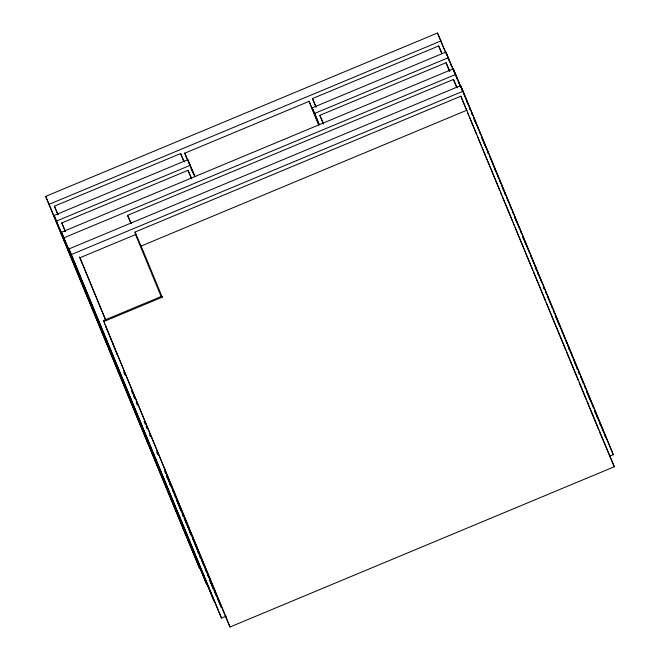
<?xml version="1.0" encoding="UTF-8"?>
<svg xmlns="http://www.w3.org/2000/svg" width="660" height="660" viewBox="0 0 660 660"><rect width="100%" height="100%" fill="white"/><g stroke="black" fill="none" stroke-linecap="round" stroke-linejoin="round"><path stroke-width="0.99" d="M45.705 196.375L199.361 567.814L45.705 196.375L437.489 33L446.845 55.118M49.195 204.286L440.979 40.912M57.915 214.772L54.376 206.2L180.601 153.557L184.297 161.939M315.95 107.069L312.444 98.579L438.669 45.944L441.952 53.394M54.12 215.457L206.753 584.57L54.12 215.457L187.836 159.695L194.947 176.525M319.176 124.748L312.188 107.836L445.904 52.082L457.413 79.555M56.587 221.042L190.303 165.28M312.188 107.836L314.655 113.421L448.371 57.668M65.299 231.511L61.768 222.948L187.993 170.313L191.689 178.687M323.342 123.824L319.836 115.335L446.061 62.7L449.757 71.074M61.512 232.204L214.145 601.318L61.512 232.204L453.296 68.83L467.94 103.917M63.979 237.79L455.755 74.415M130.73 222.948L127.586 215.333L453.445 79.447L457.141 87.829M226.289 616.093L221.529 618.073L219.071 612.488L68.904 248.96L460.68 85.585L613.313 454.699L609.51 456.283M68.904 248.96L71.362 254.546L463.147 91.171M105.79 320.174L79.992 257.73L135.935 234.407L134.978 232.089L460.837 96.203L614.295 466.744L229.993 627L105.46 325.702L105.872 326.634M134.978 232.089L141.133 246.048L466.991 110.162M103.414 320.62L161.849 296.249L162.253 297.182L103.818 321.552L103.414 320.62L229.993 627M604.692 435.154L605.921 437.943L604.741 435.088M613.313 454.699L460.68 85.585M614.295 466.744L599.494 431.863M312.444 98.579L316.14 106.961M319.836 115.335L323.524 123.709M127.586 215.333L131.282 223.715M54.376 206.2L58.072 214.574M61.768 222.948L65.456 231.33M104.437 323.161L104.849 324.093M106.483 328.251L106.895 329.175M107.506 330.792L107.918 331.724M108.529 333.333L108.941 334.265M109.56 335.874L109.964 336.806M110.583 338.415L110.987 339.347M112.629 343.505L113.041 344.438M113.652 346.046L114.064 346.978M114.675 348.587L115.087 349.519M115.698 351.128L116.111 352.06M116.729 353.669L117.133 354.601M217.272 598.15L221.372 607.456L166.633 475.687L168.985 481.387M469.12 106.771L470.695 110.583M471.479 112.48L472.659 115.335M473.443 117.241L478.558 129.616M479.341 131.513L480.521 134.368M481.305 136.273L488.383 153.4M489.563 156.255L491.139 160.066M491.923 161.972L493.103 164.827M493.886 166.724L499.001 179.099M499.785 181.005L500.965 183.859M501.748 185.757L505.684 195.277M506.467 197.183L508.827 202.892M510.007 205.747L511.574 209.55M512.366 211.456L513.546 214.31M514.33 216.216L519.437 228.583M520.229 230.488L521.408 233.343M522.976 237.146L524.155 240.001M524.947 241.907L526.119 244.761M526.911 246.667L529.27 252.376M530.45 255.23L532.018 259.034M532.802 260.939L533.981 263.794M534.773 265.7L541.843 282.826M543.419 286.638L544.599 289.492M545.383 291.39L546.562 294.245M547.355 296.15L552.461 308.525M553.245 310.423L554.425 313.277M555.208 315.183L559.144 324.703M559.928 326.601L563.071 334.216M563.863 336.121L565.042 338.976M565.826 340.882L567.006 343.736M567.79 345.634L572.905 358.009M573.688 359.914L577.615 369.427M578.408 371.332L579.587 374.187M580.371 376.084L583.514 383.699M584.306 385.605L585.478 388.459M586.27 390.365L593.34 407.492M594.52 410.347L596.095 414.158M596.879 416.056L598.059 418.91M598.851 420.816L603.958 433.191M453.296 68.83L460.762 86.914M461.546 88.819L462.726 91.674M467.049 102.143L467.841 104.041M469.409 107.852L470.588 110.707M471.38 112.612L472.56 115.467M474.127 119.27L475.307 122.125M481.99 138.303L483.169 141.157M483.953 143.063L485.133 145.918M487.492 151.627L488.276 153.532M494.571 168.754L495.751 171.608M502.433 187.786L503.613 190.641M504.397 192.547L505.577 195.401M515.014 218.237L516.194 221.1M522.877 237.27L524.057 240.133M524.84 242.03L526.02 244.885M535.45 267.729L536.63 270.584M537.421 272.481L538.601 275.344M543.312 286.762L544.492 289.616M555.893 317.212L557.073 320.067M557.857 321.973L559.036 324.827M568.474 347.663L569.654 350.518M574.373 361.936L575.553 364.79M576.337 366.696L577.516 369.55M578.3 371.456L579.48 374.311M586.946 392.395L588.126 395.249M588.918 397.147L590.098 400.001M594.808 411.427L595.988 414.282M596.78 416.179L597.96 419.034M599.528 422.845L600.707 425.7M458.197 81.452L460.556 87.161M445.904 52.082L454.121 71.973M447.629 57.016L449.584 61.751M450.367 63.64L451.539 66.487M437.489 33L444.956 51.084M460.837 96.203L466.727 110.468M467.511 112.373L468.691 115.219M469.483 117.125L476.553 134.236M477.337 136.142L481.264 145.654M482.047 147.551L489.118 164.67M489.901 166.567L499.727 190.344M500.511 192.242L501.691 195.096M502.474 197.002L512.292 220.77M513.076 222.676L514.255 225.522M515.039 227.428L532.719 270.212M533.503 272.118L545.284 300.647M546.076 302.544L565.711 350.089M566.494 351.995L578.284 380.523M579.067 382.421L586.138 399.539M586.921 401.437L598.711 429.965M453.445 79.447L456.588 87.046M446.061 62.7L449.592 71.255M438.669 45.944L441.82 53.559M322.435 122.009L323.21 123.898M314.655 113.421L319.3 124.666M318.896 124.831L309.177 101.302L184.825 153.161L193.38 173.869M308.888 101.137L318.607 124.666M187.836 159.695L194.824 176.608M184.536 152.996L186.871 158.639M187.993 170.313L191.499 178.802M180.601 153.557L183.719 161.106M141.133 246.048L162.253 297.182M135.448 234.366L161.395 297.173M79.489 256.88L105.287 319.333M169.768 483.285L170.948 486.131M172.516 489.934L173.695 492.781M174.479 494.678L175.659 497.533M176.443 499.43L178.794 505.123M179.974 507.977L181.541 511.772M182.325 513.67L183.505 516.524M184.288 518.422L186.244 523.165M187.027 525.071L188.207 527.917M188.991 529.815L191.342 535.516M192.522 538.362L194.089 542.157M194.873 544.063L196.053 546.909M196.837 548.807L200.764 558.302M201.547 560.2L203.899 565.9M205.078 568.747L206.646 572.55M207.43 574.447L208.601 577.294M209.393 579.191L213.312 588.687M214.096 590.584L216.447 596.285M123.643 372.001L124.823 374.847M131.505 391.017L132.676 393.871M133.469 395.769L134.64 398.623M136.216 402.427L137.395 405.281M144.07 421.443L145.249 424.297M146.033 426.195L147.213 429.049M149.572 434.758L150.356 436.656M156.643 451.869L157.814 454.723M164.497 470.893L165.676 473.74M166.46 475.645L167.64 478.5M169.207 482.303L170.387 485.149M177.061 501.319L178.241 504.174M179.025 506.071L180.205 508.926M182.564 514.635L183.348 516.533M189.635 531.745L190.814 534.6M197.488 550.762L198.668 553.616M199.452 555.522L200.632 558.368M210.061 581.196L211.241 584.042M212.025 585.948L213.205 588.803M64.416 229.746L65.2 231.652M71.362 254.546L221.529 618.073"/></g></svg>
